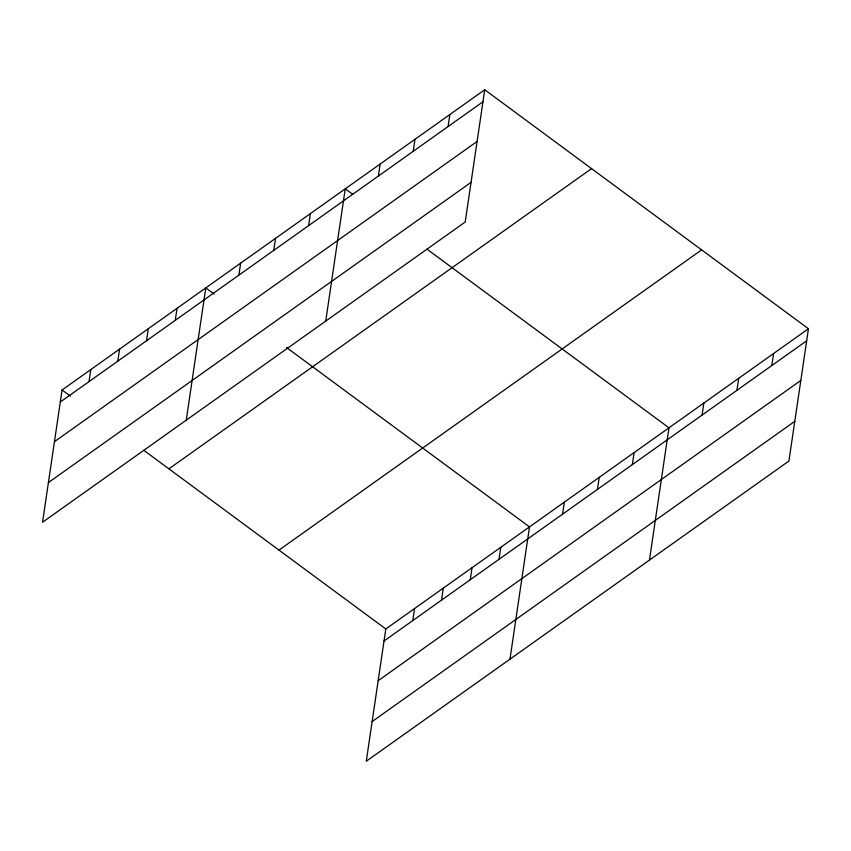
<?xml version="1.0" encoding="UTF-8"?>
<svg xmlns="http://www.w3.org/2000/svg" width="851" height="851" viewBox="0 0 851 851"><rect width="100%" height="100%" fill="white"/><g stroke="black" fill="none" stroke-linecap="round" stroke-linejoin="round"><path stroke-width="1.28" d="M484.73 89.759L62.08 389.971L42.55 522.248L465.199 222.026L484.73 89.759L808.45 328.752L788.92 461.029L366.27 761.241L385.801 628.974L808.45 328.752M89.047 381.588L90.823 369.557M117.789 361.175L119.566 349.144M146.532 340.751L148.297 328.731M175.263 320.338L177.04 308.317M186.252 420.171L205.782 287.904L214.165 294.084M238.876 275.16L240.652 263.129M273.745 250.385L275.522 238.365M308.615 225.621L310.392 213.59M325.72 321.104L345.251 188.826L352.591 194.241M378.344 176.083L380.12 164.062M413.214 151.318L414.99 139.287M448.083 126.554L449.86 114.523M412.767 620.581L414.543 608.55M441.509 600.168L443.286 588.137M470.252 579.754L472.028 567.723M498.984 559.341L500.76 547.31M509.972 659.174L529.503 526.897L286.425 347.442M562.596 514.153L564.373 502.133M597.466 489.389L599.242 477.358M632.336 464.614L634.112 452.594M649.441 560.096L668.982 427.819L426.947 249.141M702.064 415.086L703.841 403.055M736.934 390.311L738.711 378.291M771.804 365.547L773.58 353.516M60.304 402.002L482.953 101.78M54.443 441.68L477.092 141.468M48.411 482.57L471.05 182.348M168.913 468.837L591.551 168.626M278.979 550.097L701.618 249.886M384.024 640.994L806.674 340.783M378.174 680.683L800.812 380.461M372.132 721.563L794.781 421.341M62.08 389.971L70.463 396.162M143.776 450.285L385.801 628.974"/></g></svg>
